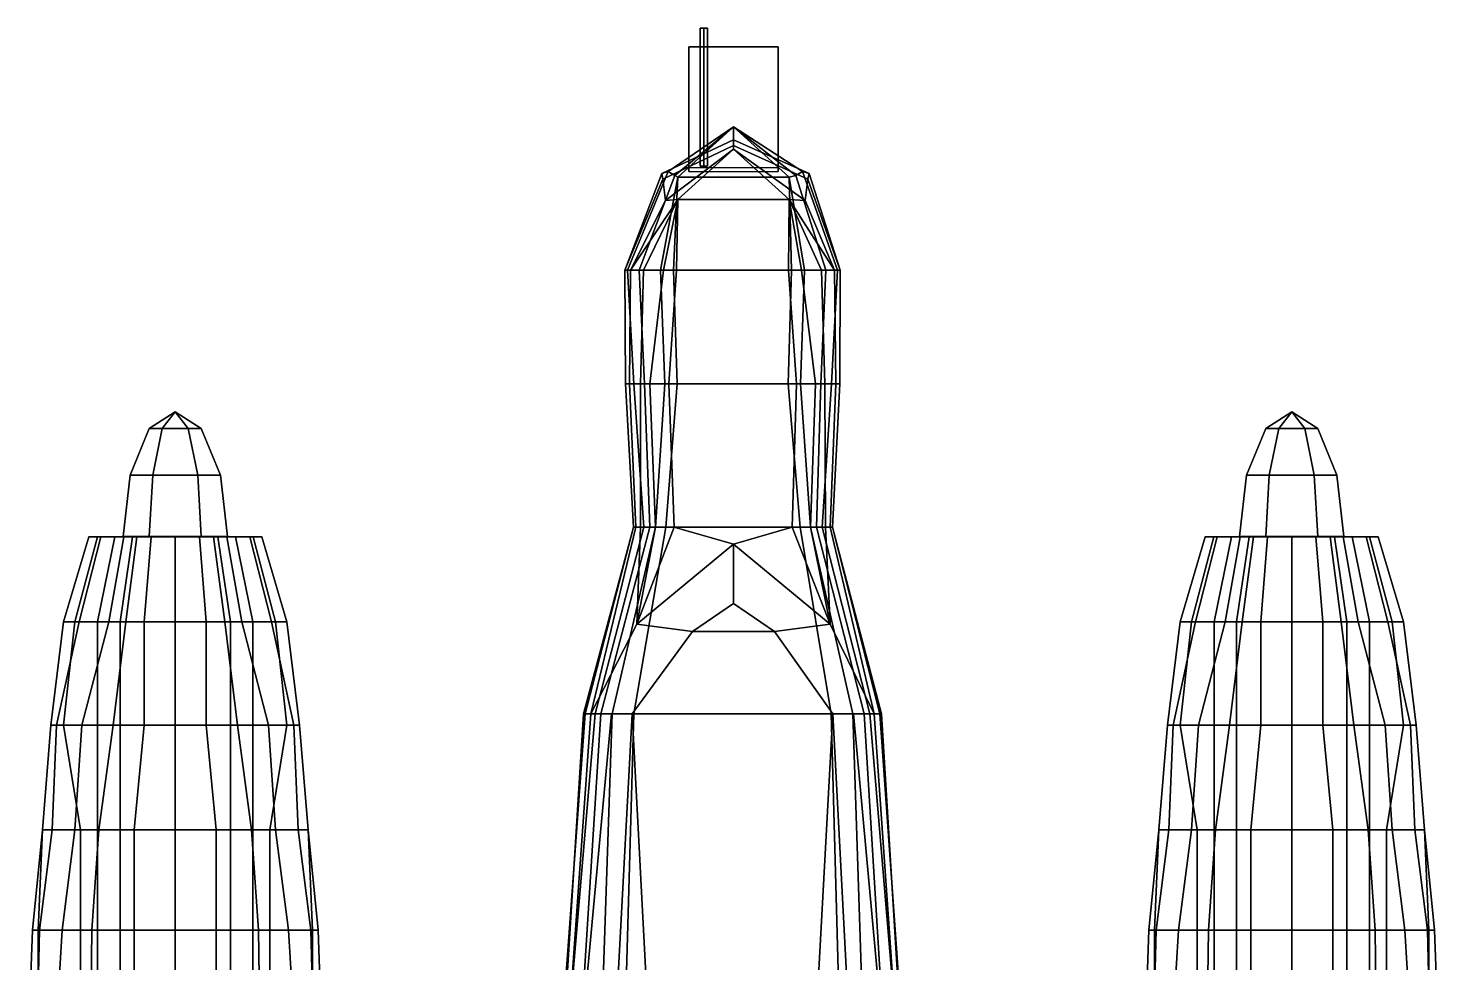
# Model space of a CAD drawing. Header units: millimetres. Extents: x -13.2 to 13.2, y -11.3 to 32.9.
# Drawn here: x -3.79 to 3.79, y 5.95 to 10.97 of the extents above; entities that cross this region are included whole.
import ezdxf

# ---------------------------------------------------------------- set-up
doc = ezdxf.new("R2010")
doc.units = ezdxf.units.MM
for name, color, linetype in [('propr', 1, 'Continuous'), ('w1', 5, 'Continuous'), ('w2', 5, 'Continuous')]:
    doc.layers.add(name, color=color, linetype=linetype)

msp = doc.modelspace()

# ---------------------------------------------------------------- linework, layer by layer
for points in [[(-0.18, 10.23, -0.09), (-0.16, 10.23, -0.07), (-0.16, 10.97, -0.07), (-0.18, 10.97, -0.09)], [(-0.16, 10.23, -0.11), (-0.18, 10.23, -0.09), (-0.18, 10.97, -0.09), (-0.16, 10.97, -0.11)], [(-0.16, 10.97, -0.07), (-0.14, 10.97, -0.09), (-0.16, 10.97, -0.11), (-0.18, 10.97, -0.09)], [(-0.16, 10.23, -0.07), (-0.14, 10.23, -0.09), (-0.14, 10.97, -0.09), (-0.16, 10.97, -0.07)], [(-0.14, 10.23, -0.09), (-0.16, 10.23, -0.11), (-0.16, 10.97, -0.11), (-0.14, 10.97, -0.09)], [(-0.24, 10.87, -1.03), (-0.24, 10.87, -1.03), (-0.24, 10.22, -1.39), (-0.24, 10.2, -0.38)], [(0.24, 10.2, -0.38), (0.24, 10.87, -1.03), (-0.24, 10.87, -1.03), (-0.24, 10.2, -0.38)], [(-0.24, 10.22, -1.39), (-0.24, 10.87, -1.03), (0.24, 10.87, -1.03), (0.24, 10.22, -1.39)], [(0.24, 10.22, -1.39), (0.24, 10.87, -1.03), (0.24, 10.87, -1.03), (0.24, 10.2, -0.38)], [(0, 10.44, -1.2), (-0.3506, 10.2, -1.2), (-0.386, 10.19, -0.64), (0, 10.37, -0.64)], [(-0.3506, 10.2, -1.2), (0, 10.44, -1.2), (0, 10.44, -1.39), (-0.3153, 10.18, -1.39)], [(-0.3, 10.17, -1.53), (-0.3153, 10.18, -1.39), (0, 10.44, -1.39)], [(0.3, 10.17, -1.53), (-0.3, 10.17, -1.53), (0, 10.44, -1.39)], [(0.3706, 10.2, -1.2), (0, 10.44, -1.2), (0, 10.37, -0.64), (0.406, 10.19, -0.64)], [(0, 10.44, -1.2), (0.3706, 10.2, -1.2), (0.3353, 10.18, -1.39), (0, 10.44, -1.39)], [(0.3353, 10.18, -1.39), (0.3, 10.17, -1.53), (0, 10.44, -1.39)], [(0, 10.37, -0.64), (-0.386, 10.19, -0.64), (-0.3789, 10.16, -0.2), (0, 10.34, -0.2)], [(-0.3648, 10.0448, 0.11), (0, 10.32, 0.11), (0, 10.34, -0.2), (-0.3789, 10.16, -0.2)], [(-0.3648, 10.0448, 0.11), (-0.3, 10.05, 0.54), (0, 10.32, 0.11), (-0.3648, 10.0448, 0.11)], [(-0.3, 10.05, 0.54), (-0.3, 10.05, 0.54), (0.3, 10.05, 0.54), (0, 10.32, 0.11)], [(0.406, 10.19, -0.64), (0, 10.37, -0.64), (0, 10.34, -0.2), (0.3989, 10.16, -0.2)], [(0, 10.32, 0.11), (0.3848, 10.0448, 0.11), (0.3989, 10.16, -0.2), (0, 10.34, -0.2)], [(0.3, 10.05, 0.54), (0.3, 10.05, 0.54), (0.3848, 10.0448, 0.11), (0, 10.32, 0.11)], [(-0.3506, 10.2, -1.2), (-0.5693, 9.67, -1.1979), (-0.5847, 9.67, -0.6418), (-0.386, 10.19, -0.64)], [(-0.386, 10.19, -0.64), (-0.5847, 9.67, -0.6418), (-0.5847, 9.67, -0.2015), (-0.3789, 10.16, -0.2)], [(-0.5539, 9.67, 0.1152), (-0.3648, 10.0448, 0.11), (-0.3789, 10.16, -0.2), (-0.5847, 9.67, -0.2015)], [(-0.5693, 9.67, -1.1979), (-0.3506, 10.2, -1.2), (-0.3153, 10.18, -1.39), (-0.5075, 9.67, -1.391)], [(-0.5075, 9.67, -1.391), (-0.3153, 10.18, -1.39), (-0.3, 10.17, -1.53), (-0.3916, 9.67, -1.5146)], [(-0.3221, 9.67, -1.53), (-0.3916, 9.67, -1.5146), (-0.3, 10.17, -1.53)], [(0.3112, 9.67, -1.53), (-0.3221, 9.67, -1.53), (-0.3, 10.17, -1.53), (0.3, 10.17, -1.53)], [(0.3353, 10.18, -1.39), (0.4966, 9.67, -1.391), (0.3808, 9.67, -1.5146), (0.3, 10.17, -1.53)], [(0.3808, 9.67, -1.5146), (0.3112, 9.67, -1.53), (0.3, 10.17, -1.53)], [(0.3706, 10.2, -1.2), (0.5584, 9.67, -1.1979), (0.4966, 9.67, -1.391), (0.3353, 10.18, -1.39)], [(0.5584, 9.67, -1.1979), (0.3706, 10.2, -1.2), (0.406, 10.19, -0.64), (0.5739, 9.67, -0.6418)], [(0.3848, 10.0448, 0.11), (0.543, 9.67, 0.1152), (0.5739, 9.67, -0.2015), (0.3989, 10.16, -0.2)], [(0.5739, 9.67, -0.6418), (0.406, 10.19, -0.64), (0.3989, 10.16, -0.2), (0.5739, 9.67, -0.2015)], [(-0.4843, 9.67, 0.4087), (-0.3, 10.05, 0.54), (-0.5539, 9.67, 0.1152), (-0.4843, 9.67, 0.4087)], [(-0.5539, 9.67, 0.1152), (-0.3, 10.05, 0.54), (-0.3648, 10.0448, 0.11), (-0.5539, 9.67, 0.1152)], [(-0.3762, 9.67, 0.5091), (-0.3, 10.05, 0.54), (-0.4843, 9.67, 0.4087), (-0.3762, 9.67, 0.5091)], [(-0.3067, 9.67, 0.54), (-0.3, 10.05, 0.54), (-0.3762, 9.67, 0.5091), (-0.3067, 9.67, 0.54)], [(0.3, 10.05, 0.54), (-0.3, 10.05, 0.54), (-0.3067, 9.67, 0.54), (0.2958, 9.67, 0.54)], [(0.3653, 9.67, 0.5091), (0.3, 10.05, 0.54), (0.2958, 9.67, 0.54), (0.3653, 9.67, 0.5091)], [(0.4734, 9.67, 0.4087), (0.3, 10.05, 0.54), (0.3653, 9.67, 0.5091), (0.4734, 9.67, 0.4087)], [(0.543, 9.67, 0.1152), (0.3, 10.05, 0.54), (0.4734, 9.67, 0.4087), (0.543, 9.67, 0.1152)], [(0.3848, 10.0448, 0.11), (0.3, 10.05, 0.54), (0.543, 9.67, 0.1152), (0.3848, 10.0448, 0.11)], [(-0.5847, 9.67, -0.6418), (-0.5693, 9.67, -1.1979), (-0.5364, 9.06, -1.1668), (-0.5802, 9.06, -0.6422)], [(-0.5847, 9.67, -0.2015), (-0.5847, 9.67, -0.6418), (-0.5802, 9.06, -0.6422), (-0.5802, 9.06, -0.2269)], [(-0.5539, 9.67, 0.1152), (-0.5847, 9.67, -0.2015), (-0.5802, 9.06, -0.2269), (-0.5583, 9.06, 0.1666)], [(-0.5693, 9.67, -1.1979), (-0.5075, 9.67, -1.391), (-0.4782, 9.06, -1.3489), (-0.5364, 9.06, -1.1668)], [(-0.4843, 9.67, 0.4087), (-0.5539, 9.67, 0.1152), (-0.5583, 9.06, 0.1666), (-0.5, 9.06, 0.4434)], [(-0.5075, 9.67, -1.391), (-0.3916, 9.67, -1.5146), (-0.3689, 9.06, -1.4655), (-0.4782, 9.06, -1.3489)], [(-0.3762, 9.67, 0.5091), (-0.4843, 9.67, 0.4087), (-0.5, 9.06, 0.4434), (-0.449, 9.06, 0.509)], [(-0.3067, 9.67, 0.54), (-0.3762, 9.67, 0.5091), (-0.449, 9.06, 0.509), (-0.347, 9.06, 0.56)], [(-0.3916, 9.67, -1.5146), (-0.3221, 9.67, -1.53), (-0.3033, 9.06, -1.4801), (-0.3689, 9.06, -1.4655)], [(0.2958, 9.67, 0.54), (-0.3067, 9.67, 0.54), (-0.347, 9.06, 0.56), (0.3379, 9.06, 0.56)], [(0.2942, 9.06, -1.4801), (-0.3033, 9.06, -1.4801), (-0.3221, 9.67, -1.53), (0.3112, 9.67, -1.53)], [(0.3597, 9.06, -1.4655), (0.2942, 9.06, -1.4801), (0.3112, 9.67, -1.53), (0.3808, 9.67, -1.5146)], [(0.3379, 9.06, 0.56), (0.4399, 9.06, 0.509), (0.3653, 9.67, 0.5091), (0.2958, 9.67, 0.54)], [(0.469, 9.06, -1.3489), (0.3597, 9.06, -1.4655), (0.3808, 9.67, -1.5146), (0.4966, 9.67, -1.391)], [(0.4399, 9.06, 0.509), (0.4909, 9.06, 0.4434), (0.4734, 9.67, 0.4087), (0.3653, 9.67, 0.5091)], [(0.5273, 9.06, -1.1668), (0.469, 9.06, -1.3489), (0.4966, 9.67, -1.391), (0.5584, 9.67, -1.1979)], [(0.4909, 9.06, 0.4434), (0.5492, 9.06, 0.1666), (0.543, 9.67, 0.1152), (0.4734, 9.67, 0.4087)], [(0.571, 9.06, -0.6422), (0.5273, 9.06, -1.1668), (0.5584, 9.67, -1.1979), (0.5739, 9.67, -0.6418)], [(0.5492, 9.06, 0.1666), (0.571, 9.06, -0.2269), (0.5739, 9.67, -0.2015), (0.543, 9.67, 0.1152)], [(0.571, 9.06, -0.2269), (0.571, 9.06, -0.6422), (0.5739, 9.67, -0.6418), (0.5739, 9.67, -0.2015)], [(-0.5802, 9.06, -0.6422), (-0.5364, 9.06, -1.1668), (-0.4814, 8.29, -1.3193), (-0.5374, 8.29, -0.8155)], [(-0.5802, 9.06, -0.2269), (-0.5802, 9.06, -0.6422), (-0.5374, 8.29, -0.8155), (-0.5374, 8.29, -0.405)], [(-0.5583, 9.06, 0.1666), (-0.5802, 9.06, -0.2269), (-0.5374, 8.29, -0.405), (-0.5249, 8.29, 0.3166)], [(-0.5, 9.06, 0.4434), (-0.5583, 9.06, 0.1666), (-0.5249, 8.29, 0.3166), (-0.5, 8.29, 0.5094)], [(-0.5364, 9.06, -1.1668), (-0.4782, 9.06, -1.3489), (-0.4503, 8.29, -1.3628), (-0.4814, 8.29, -1.3193)], [(-0.449, 9.06, 0.509), (-0.5, 9.06, 0.4434), (-0.5, 8.29, 0.5094), (-0.4192, 8.29, 0.6089)], [(-0.4782, 9.06, -1.3489), (-0.3689, 9.06, -1.4655), (-0.4192, 8.29, -1.4002), (-0.4503, 8.29, -1.3628)], [(-0.347, 9.06, 0.56), (-0.449, 9.06, 0.509), (-0.4192, 8.29, 0.6089), (-0.3197, 8.29, 0.64)], [(-0.3689, 9.06, -1.4655), (-0.3033, 9.06, -1.4801), (-0.3632, 8.29, -1.4188), (-0.4192, 8.29, -1.4002)], [(0.3583, 8.29, -1.4188), (-0.3632, 8.29, -1.4188), (-0.3033, 9.06, -1.4801), (0.2942, 9.06, -1.4801)], [(0.3379, 9.06, 0.56), (-0.347, 9.06, 0.56), (-0.3197, 8.29, 0.64), (0.3148, 8.29, 0.64)], [(0.4143, 8.29, -1.4002), (0.3583, 8.29, -1.4188), (0.2942, 9.06, -1.4801), (0.3597, 9.06, -1.4655)], [(0.3148, 8.29, 0.64), (0.4143, 8.29, 0.6089), (0.4399, 9.06, 0.509), (0.3379, 9.06, 0.56)], [(0.4454, 8.29, -1.3628), (0.4143, 8.29, -1.4002), (0.3597, 9.06, -1.4655), (0.469, 9.06, -1.3489)], [(0.4143, 8.29, 0.6089), (0.4952, 8.29, 0.5094), (0.4909, 9.06, 0.4434), (0.4399, 9.06, 0.509)], [(0.4765, 8.29, -1.3193), (0.4454, 8.29, -1.3628), (0.469, 9.06, -1.3489), (0.5273, 9.06, -1.1668)], [(0.5325, 8.29, -0.8155), (0.4765, 8.29, -1.3193), (0.5273, 9.06, -1.1668), (0.571, 9.06, -0.6422)], [(0.4952, 8.29, 0.5094), (0.52, 8.29, 0.3166), (0.5492, 9.06, 0.1666), (0.4909, 9.06, 0.4434)], [(0.52, 8.29, 0.3166), (0.5325, 8.29, -0.405), (0.571, 9.06, -0.2269), (0.5492, 9.06, 0.1666)], [(0.5325, 8.29, -0.405), (0.5325, 8.29, -0.8155), (0.571, 9.06, -0.6422), (0.571, 9.06, -0.2269)], [(-0.5374, 8.29, -0.405), (-0.5374, 8.29, -0.8155), (-0.798, 7.2877, -0.6322), (-0.8057, 7.2877, 0.0373)], [(-0.5249, 8.29, 0.3166), (-0.5374, 8.29, -0.405), (-0.8057, 7.2877, 0.0373), (-0.7672, 7.2877, 0.6221)], [(-0.5374, 8.29, -0.8155), (-0.4814, 8.29, -1.3193), (-0.7441, 7.2877, -1.1246), (-0.798, 7.2877, -0.6322)], [(-0.5, 8.29, 0.5094), (-0.5249, 8.29, 0.3166), (-0.7672, 7.2877, 0.6221), (-0.52, 7.77, 0.65)], [(-0.4814, 8.29, -1.3193), (-0.4503, 8.29, -1.3628), (-0.7133, 7.2877, -1.217), (-0.7441, 7.2877, -1.1246)], [(-0.4503, 8.29, -1.3628), (-0.4192, 8.29, -1.4002), (-0.6518, 7.2877, -1.2939), (-0.7133, 7.2877, -1.217)], [(-0.4192, 8.29, -1.4002), (-0.3632, 8.29, -1.4188), (-0.5363, 7.2877, -1.3401), (-0.6518, 7.2877, -1.2939)], [(0.5256, 7.2877, -1.3401), (-0.5363, 7.2877, -1.3401), (-0.3632, 8.29, -1.4188), (0.3583, 8.29, -1.4188)], [(0, 8.2, 0.65), (-0.3197, 8.29, 0.64), (-0.52, 7.77, 0.65)], [(-0.3197, 8.29, 0.64), (-0.4192, 8.29, 0.6089), (-0.52, 7.77, 0.65)], [(-0.4192, 8.29, 0.6089), (-0.5, 8.29, 0.5094), (-0.52, 7.77, 0.65)], [(0.3148, 8.29, 0.64), (-0.3197, 8.29, 0.64), (0, 8.2, 0.65)], [(0.3148, 8.29, 0.64), (0, 8.2, 0.65), (0.52, 7.77, 0.65)], [(0.4143, 8.29, 0.6089), (0.3148, 8.29, 0.64), (0.52, 7.77, 0.65)], [(0.641, 7.2877, -1.2939), (0.5256, 7.2877, -1.3401), (0.3583, 8.29, -1.4188), (0.4143, 8.29, -1.4002)], [(0.7025, 7.2877, -1.217), (0.641, 7.2877, -1.2939), (0.4143, 8.29, -1.4002), (0.4454, 8.29, -1.3628)], [(0.4952, 8.29, 0.5094), (0.4143, 8.29, 0.6089), (0.52, 7.77, 0.65)], [(0.7333, 7.2877, -1.1246), (0.7025, 7.2877, -1.217), (0.4454, 8.29, -1.3628), (0.4765, 8.29, -1.3193)], [(0.7872, 7.2877, -0.6322), (0.7333, 7.2877, -1.1246), (0.4765, 8.29, -1.3193), (0.5325, 8.29, -0.8155)], [(0.52, 7.77, 0.65), (0.7564, 7.2877, 0.6221), (0.52, 8.29, 0.3166), (0.4952, 8.29, 0.5094)], [(0.7564, 7.2877, 0.6221), (0.7949, 7.2877, 0.0373), (0.5325, 8.29, -0.405), (0.52, 8.29, 0.3166)], [(0.7564, 7.2877, 0.6221), (0.52, 8.29, 0.3166), (0.7564, 7.2877, 0.6221)], [(0.7949, 7.2877, 0.0373), (0.7872, 7.2877, -0.6322), (0.5325, 8.29, -0.8155), (0.5325, 8.29, -0.405)], [(0, 8.2, 0.65), (-0.52, 7.77, 0.65), (-0.22, 7.73, 1.13), (0, 7.88, 1.03)], [(0.52, 7.77, 0.65), (0, 8.2, 0.65), (0, 7.88, 1.03), (0.22, 7.73, 1.13)], [(0, 7.88, 1.03), (0, 7.88, 1.03), (-0.22, 7.73, 1.13), (0.22, 7.73, 1.13)], [(-0.544, 7.2877, 1.13), (-0.22, 7.73, 1.13), (-0.52, 7.77, 0.65), (-0.7672, 7.2877, 0.6221)], [(0.7564, 7.2877, 0.6221), (0.52, 7.77, 0.65), (0.22, 7.73, 1.13), (0.5333, 7.2877, 1.13)], [(0.22, 7.73, 1.13), (-0.22, 7.73, 1.13), (-0.544, 7.2877, 1.13), (0.5333, 7.2877, 1.13)], [(-0.798, 7.2877, -0.6322), (-0.7441, 7.2877, -1.1246), (-0.8836, 5.65, -0.9712), (-0.917, 5.65, -0.7624)], [(-0.8057, 7.2877, 0.0373), (-0.798, 7.2877, -0.6322), (-0.917, 5.65, -0.7624), (-0.9086, 5.65, 0.365)], [(-0.7672, 7.2877, 0.6221), (-0.8057, 7.2877, 0.0373), (-0.9086, 5.65, 0.365), (-0.8836, 5.65, 0.7826)], [(-0.7441, 7.2877, -1.1246), (-0.7133, 7.2877, -1.217), (-0.8167, 5.65, -1.0714), (-0.8836, 5.65, -0.9712)], [(-0.6556, 7.2877, 0.8761), (-0.7672, 7.2877, 0.6221), (-0.8836, 5.65, 0.7826), (-0.8084, 5.65, 0.9579)], [(-0.7133, 7.2877, -1.217), (-0.6518, 7.2877, -1.2939), (-0.7082, 5.65, -1.1298), (-0.8167, 5.65, -1.0714)], [(-0.544, 7.2877, 1.13), (-0.6556, 7.2877, 0.8761), (-0.8084, 5.65, 0.9579), (-0.633, 5.65, 1.0915)], [(-0.6518, 7.2877, -1.2939), (-0.5363, 7.2877, -1.3401), (-0.5829, 5.65, -1.1799), (-0.7082, 5.65, -1.1298)], [(-0.544, 7.2877, 1.13), (-0.544, 7.2877, 1.13), (-0.633, 5.65, 1.0915), (-0.4577, 5.65, 1.15)], [(0.5695, 5.65, -1.1799), (-0.5829, 5.65, -1.1799), (-0.5363, 7.2877, -1.3401), (0.5256, 7.2877, -1.3401)], [(0.5333, 7.2877, 1.13), (-0.544, 7.2877, 1.13), (-0.4577, 5.65, 1.15), (0.4443, 5.65, 1.15)], [(0.4443, 5.65, 1.15), (0.6196, 5.65, 1.0915), (0.5333, 7.2877, 1.13)], [(0.6948, 5.65, -1.1298), (0.5695, 5.65, -1.1799), (0.5256, 7.2877, -1.3401), (0.641, 7.2877, -1.2939)], [(0.6196, 5.65, 1.0915), (0.795, 5.65, 0.9579), (0.6448, 7.2877, 0.8761), (0.5333, 7.2877, 1.13)], [(0.8033, 5.65, -1.0714), (0.6948, 5.65, -1.1298), (0.641, 7.2877, -1.2939), (0.7025, 7.2877, -1.217)], [(0.795, 5.65, 0.9579), (0.8702, 5.65, 0.7826), (0.7564, 7.2877, 0.6221), (0.6448, 7.2877, 0.8761)], [(0.8702, 5.65, -0.9712), (0.8033, 5.65, -1.0714), (0.7025, 7.2877, -1.217), (0.7333, 7.2877, -1.1246)], [(0.9036, 5.65, -0.7624), (0.8702, 5.65, -0.9712), (0.7333, 7.2877, -1.1246), (0.7872, 7.2877, -0.6322)], [(0.8702, 5.65, 0.7826), (0.8952, 5.65, 0.365), (0.7949, 7.2877, 0.0373), (0.7564, 7.2877, 0.6221)], [(0.8952, 5.65, 0.365), (0.9036, 5.65, -0.7624), (0.7872, 7.2877, -0.6322), (0.7949, 7.2877, 0.0373)]]:
    msp.add_3dface(points)
at = {"layer": 'propr'}
for points in [[(-3, 8.91, -0.4), (-3.14, 8.82, -0.4), (-3.07, 8.82, -0.2788), (-3, 8.91, -0.4)], [(-3, 8.91, -0.4), (-3.07, 8.82, -0.5212), (-3.14, 8.82, -0.4), (-3, 8.91, -0.4)], [(-3, 8.91, -0.4), (-3.07, 8.82, -0.2788), (-2.93, 8.82, -0.2788), (-3, 8.91, -0.4)], [(-3, 8.91, -0.4), (-2.93, 8.82, -0.5212), (-3.07, 8.82, -0.5212), (-3, 8.91, -0.4)], [(-3, 8.91, -0.4), (-2.93, 8.82, -0.2788), (-2.86, 8.82, -0.4), (-3, 8.91, -0.4)], [(-3, 8.91, -0.4), (-2.86, 8.82, -0.4), (-2.93, 8.82, -0.5212), (-3, 8.91, -0.4)], [(3, 8.91, -0.4), (2.93, 8.82, -0.5212), (2.86, 8.82, -0.4), (3, 8.91, -0.4)], [(3, 8.91, -0.4), (2.86, 8.82, -0.4), (2.93, 8.82, -0.2788), (3, 8.91, -0.4)], [(3, 8.91, -0.4), (3.07, 8.82, -0.5212), (2.93, 8.82, -0.5212), (3, 8.91, -0.4)], [(3, 8.91, -0.4), (2.93, 8.82, -0.2788), (3.07, 8.82, -0.2788), (3, 8.91, -0.4)], [(3, 8.91, -0.4), (3.14, 8.82, -0.4), (3.07, 8.82, -0.5212), (3, 8.91, -0.4)], [(3, 8.91, -0.4), (3.07, 8.82, -0.2788), (3.14, 8.82, -0.4), (3, 8.91, -0.4)], [(-3.14, 8.82, -0.4), (-3.2425, 8.57, -0.4), (-3.1212, 8.57, -0.19), (-3.07, 8.82, -0.2788)], [(-3.07, 8.82, -0.5212), (-3.1212, 8.57, -0.61), (-3.2425, 8.57, -0.4), (-3.14, 8.82, -0.4)], [(-3.07, 8.82, -0.2788), (-3.1212, 8.57, -0.19), (-2.8788, 8.57, -0.19), (-2.93, 8.82, -0.2788)], [(-2.93, 8.82, -0.5212), (-2.8788, 8.57, -0.61), (-3.1212, 8.57, -0.61), (-3.07, 8.82, -0.5212)], [(-2.93, 8.82, -0.2788), (-2.8788, 8.57, -0.19), (-2.7575, 8.57, -0.4), (-2.86, 8.82, -0.4)], [(-2.86, 8.82, -0.4), (-2.7575, 8.57, -0.4), (-2.8788, 8.57, -0.61), (-2.93, 8.82, -0.5212)], [(2.93, 8.82, -0.5212), (2.8788, 8.57, -0.61), (2.7575, 8.57, -0.4), (2.86, 8.82, -0.4)], [(2.86, 8.82, -0.4), (2.7575, 8.57, -0.4), (2.8788, 8.57, -0.19), (2.93, 8.82, -0.2788)], [(3.07, 8.82, -0.5212), (3.1212, 8.57, -0.61), (2.8788, 8.57, -0.61), (2.93, 8.82, -0.5212)], [(2.93, 8.82, -0.2788), (2.8788, 8.57, -0.19), (3.1212, 8.57, -0.19), (3.07, 8.82, -0.2788)], [(3.14, 8.82, -0.4), (3.2425, 8.57, -0.4), (3.1212, 8.57, -0.61), (3.07, 8.82, -0.5212)], [(3.07, 8.82, -0.2788), (3.1212, 8.57, -0.19), (3.2425, 8.57, -0.4), (3.14, 8.82, -0.4)], [(-3.2425, 8.57, -0.4), (-3.28, 8.24, -0.4), (-3.14, 8.24, -0.1575), (-3.1212, 8.57, -0.19)], [(-3.1212, 8.57, -0.61), (-3.14, 8.24, -0.6425), (-3.28, 8.24, -0.4), (-3.2425, 8.57, -0.4)], [(-3.1212, 8.57, -0.19), (-3.14, 8.24, -0.1575), (-2.86, 8.24, -0.1575), (-2.8788, 8.57, -0.19)], [(-2.8788, 8.57, -0.61), (-2.86, 8.24, -0.6425), (-3.14, 8.24, -0.6425), (-3.1212, 8.57, -0.61)], [(-2.8788, 8.57, -0.19), (-2.86, 8.24, -0.1575), (-2.72, 8.24, -0.4), (-2.7575, 8.57, -0.4)], [(-2.7575, 8.57, -0.4), (-2.72, 8.24, -0.4), (-2.86, 8.24, -0.6425), (-2.8788, 8.57, -0.61)], [(2.8788, 8.57, -0.61), (2.86, 8.24, -0.6425), (2.72, 8.24, -0.4), (2.7575, 8.57, -0.4)], [(2.7575, 8.57, -0.4), (2.72, 8.24, -0.4), (2.86, 8.24, -0.1575), (2.8788, 8.57, -0.19)], [(3.1212, 8.57, -0.61), (3.14, 8.24, -0.6425), (2.86, 8.24, -0.6425), (2.8788, 8.57, -0.61)], [(2.8788, 8.57, -0.19), (2.86, 8.24, -0.1575), (3.14, 8.24, -0.1575), (3.1212, 8.57, -0.19)], [(3.2425, 8.57, -0.4), (3.28, 8.24, -0.4), (3.14, 8.24, -0.6425), (3.1212, 8.57, -0.61)], [(3.1212, 8.57, -0.19), (3.14, 8.24, -0.1575), (3.28, 8.24, -0.4), (3.2425, 8.57, -0.4)]]:
    msp.add_3dface(points, dxfattribs=at)
at = {"layer": 'w1'}
for points in [[(2.4606, 7.7821, -0.9958), (2.3998, 7.7821, -0.8819), (2.5349, 8.2379, -0.8824), (2.582, 8.2379, -0.9708)], [(2.3998, 7.7821, -0.7679), (2.4834, 7.7821, -0.464), (2.5996, 8.2379, -0.5586), (2.5349, 8.2379, -0.7941)], [(2.3998, 7.7821, -0.8819), (2.3998, 7.7821, -0.7679), (2.5349, 8.2379, -0.7941), (2.5349, 8.2379, -0.8824)], [(2.5822, 7.7821, -1.3301), (2.4606, 7.7821, -0.9958), (2.582, 8.2379, -0.9708), (2.6762, 8.2379, -1.0591)], [(2.4834, 7.7821, -0.464), (2.6429, 7.7821, -0.1222), (2.7233, 8.2379, -0.2937), (2.5996, 8.2379, -0.5586)], [(2.5349, 8.2379, -0.7941), (2.5996, 8.2379, -0.5586), (3.4004, 8.2379, -0.5586), (3.4651, 8.2379, -0.7941)], [(2.5349, 8.2379, -0.8824), (2.5349, 8.2379, -0.7941), (3.4651, 8.2379, -0.7941), (3.4651, 8.2379, -0.8824)], [(2.582, 8.2379, -0.9708), (2.5349, 8.2379, -0.8824), (3.4651, 8.2379, -0.8824), (3.418, 8.2379, -0.9708)], [(2.6762, 8.2379, -1.0591), (2.582, 8.2379, -0.9708), (3.418, 8.2379, -0.9708), (3.3238, 8.2379, -1.0591)], [(2.7037, 7.7821, -1.3985), (2.5822, 7.7821, -1.3301), (2.6762, 8.2379, -1.0591), (2.7704, 8.2379, -1.1003)], [(2.5996, 8.2379, -0.5586), (2.7233, 8.2379, -0.2937), (3.2767, 8.2379, -0.2937), (3.4004, 8.2379, -0.5586)], [(2.6429, 7.7821, -0.1222), (2.7341, 7.7821, -0.0006), (2.7939, 8.2379, -0.1995), (2.7233, 8.2379, -0.2937)], [(2.7704, 8.2379, -1.1003), (2.6762, 8.2379, -1.0591), (3.3238, 8.2379, -1.0591), (3.2296, 8.2379, -1.1003)], [(3, 7.7821, -1.4289), (2.7037, 7.7821, -1.3985), (2.7704, 8.2379, -1.1003), (3, 8.2379, -1.1238)], [(2.7233, 8.2379, -0.2937), (2.7939, 8.2379, -0.1995), (3.2061, 8.2379, -0.1995), (3.2767, 8.2379, -0.2937)], [(2.8705, 8.2379, -0.1583), (2.7939, 8.2379, -0.1995), (2.7341, 7.7821, -0.0006), (2.8329, 7.7821, 0.0526)], [(3, 8.2379, -1.1238), (2.7704, 8.2379, -1.1003), (3.2296, 8.2379, -1.1003), (3, 8.2379, -1.1238)], [(2.7939, 8.2379, -0.1995), (2.8705, 8.2379, -0.1583), (3.1295, 8.2379, -0.1583), (3.2061, 8.2379, -0.1995)], [(3, 8.2379, -0.1288), (2.8705, 8.2379, -0.1583), (2.8329, 7.7821, 0.0526), (3, 7.7821, 0.0905)], [(2.8705, 8.2379, -0.1583), (3, 8.2379, -0.1288), (3, 8.2379, -0.1288), (3.1295, 8.2379, -0.1583)], [(3, 8.2379, -1.1238), (3.2296, 8.2379, -1.1003), (3.2963, 7.7821, -1.3985), (3, 7.7821, -1.4289)], [(3, 7.7821, 0.0905), (3.1671, 7.7821, 0.0526), (3.1295, 8.2379, -0.1583), (3, 8.2379, -0.1288)], [(3.1671, 7.7821, 0.0526), (3.2659, 7.7821, -0.0006), (3.2061, 8.2379, -0.1995), (3.1295, 8.2379, -0.1583)], [(3.2767, 8.2379, -0.2937), (3.2061, 8.2379, -0.1995), (3.2659, 7.7821, -0.0006), (3.3571, 7.7821, -0.1222)], [(3.2296, 8.2379, -1.1003), (3.3238, 8.2379, -1.0591), (3.4178, 7.7821, -1.3301), (3.2963, 7.7821, -1.3985)], [(3.4004, 8.2379, -0.5586), (3.2767, 8.2379, -0.2937), (3.3571, 7.7821, -0.1222), (3.5166, 7.7821, -0.464)], [(3.3238, 8.2379, -1.0591), (3.418, 8.2379, -0.9708), (3.5394, 7.7821, -0.9958), (3.4178, 7.7821, -1.3301)], [(3.4651, 8.2379, -0.7941), (3.4004, 8.2379, -0.5586), (3.5166, 7.7821, -0.464), (3.6002, 7.7821, -0.7679)], [(3.418, 8.2379, -0.9708), (3.4651, 8.2379, -0.8824), (3.6002, 7.7821, -0.8819), (3.5394, 7.7821, -0.9958)], [(3.4651, 8.2379, -0.8824), (3.4651, 8.2379, -0.7941), (3.6002, 7.7821, -0.7679), (3.6002, 7.7821, -0.8819)], [(2.3998, 7.2275, -1.1098), (2.3315, 7.2275, -0.9351), (2.3998, 7.7821, -0.8819), (2.4606, 7.7821, -0.9958)], [(2.3315, 7.2275, -0.9351), (2.3315, 7.2275, -0.5704), (2.3998, 7.7821, -0.7679), (2.3998, 7.7821, -0.8819)], [(2.3315, 7.2275, -0.5704), (2.3619, 7.2275, -0.3273), (2.4834, 7.7821, -0.464), (2.3998, 7.7821, -0.7679)], [(2.3619, 7.2275, -0.3273), (2.4986, 7.2275, -0.0234), (2.6429, 7.7821, -0.1222), (2.4834, 7.7821, -0.464)], [(2.5822, 7.2275, -1.3529), (2.3998, 7.2275, -1.1098), (2.4606, 7.7821, -0.9958), (2.5822, 7.7821, -1.3301)], [(2.4986, 7.2275, -0.0234), (2.6657, 7.2275, 0.1513), (2.7341, 7.7821, -0.0006), (2.6429, 7.7821, -0.1222)], [(2.7037, 7.2275, -1.3833), (2.5822, 7.2275, -1.3529), (2.5822, 7.7821, -1.3301), (2.7037, 7.7821, -1.3985)], [(2.8329, 7.7821, 0.0526), (2.7341, 7.7821, -0.0006), (2.6657, 7.2275, 0.1513), (2.8329, 7.2275, 0.2349)], [(3, 7.2275, -1.3985), (2.7037, 7.2275, -1.3833), (2.7037, 7.7821, -1.3985), (3, 7.7821, -1.4289)], [(3, 7.7821, 0.0905), (2.8329, 7.7821, 0.0526), (2.8329, 7.2275, 0.2349), (3, 7.2275, 0.2577)], [(3, 7.2275, 0.2577), (3.1671, 7.2275, 0.2349), (3.1671, 7.7821, 0.0526), (3, 7.7821, 0.0905)], [(3, 7.7821, -1.4289), (3.2963, 7.7821, -1.3985), (3.2963, 7.2275, -1.3833), (3, 7.2275, -1.3985)], [(3.1671, 7.2275, 0.2349), (3.3343, 7.2275, 0.1513), (3.2659, 7.7821, -0.0006), (3.1671, 7.7821, 0.0526)], [(3.3571, 7.7821, -0.1222), (3.2659, 7.7821, -0.0006), (3.3343, 7.2275, 0.1513), (3.5014, 7.2275, -0.0234)], [(3.2963, 7.7821, -1.3985), (3.4178, 7.7821, -1.3301), (3.4178, 7.2275, -1.3529), (3.2963, 7.2275, -1.3833)], [(3.5166, 7.7821, -0.464), (3.3571, 7.7821, -0.1222), (3.5014, 7.2275, -0.0234), (3.6381, 7.2275, -0.3273)], [(3.4178, 7.7821, -1.3301), (3.5394, 7.7821, -0.9958), (3.6002, 7.2275, -1.1098), (3.4178, 7.2275, -1.3529)], [(3.6002, 7.7821, -0.7679), (3.5166, 7.7821, -0.464), (3.6381, 7.2275, -0.3273), (3.6685, 7.2275, -0.5704)], [(3.5394, 7.7821, -0.9958), (3.6002, 7.7821, -0.8819), (3.6685, 7.2275, -0.9351), (3.6002, 7.2275, -1.1098)], [(3.6002, 7.7821, -0.8819), (3.6002, 7.7821, -0.7679), (3.6685, 7.2275, -0.5704), (3.6685, 7.2275, -0.9351)], [(2.491, 6.6653, -1.3225), (2.2859, 6.6653, -1.0186), (2.3315, 7.2275, -0.9351), (2.3998, 7.2275, -1.1098)], [(2.2859, 6.6653, -1.0186), (2.2859, 6.6653, -0.654), (2.3315, 7.2275, -0.5704), (2.3315, 7.2275, -0.9351)], [(2.2859, 6.6653, -0.654), (2.3391, 6.6653, -0.3121), (2.3619, 7.2275, -0.3273), (2.3315, 7.2275, -0.5704)], [(2.3391, 6.6653, -0.3121), (2.4606, 6.6653, 0.0298), (2.4986, 7.2275, -0.0234), (2.3619, 7.2275, -0.3273)], [(2.5822, 6.6653, -1.3681), (2.491, 6.6653, -1.3225), (2.3998, 7.2275, -1.1098), (2.5822, 7.2275, -1.3529)], [(2.4606, 6.6653, 0.0298), (2.5898, 6.6653, 0.1969), (2.6657, 7.2275, 0.1513), (2.4986, 7.2275, -0.0234)], [(2.7037, 6.6653, -1.3985), (2.5822, 6.6653, -1.3681), (2.5822, 7.2275, -1.3529), (2.7037, 7.2275, -1.3833)], [(2.8329, 7.2275, 0.2349), (2.6657, 7.2275, 0.1513), (2.5898, 6.6653, 0.1969), (2.7797, 6.6653, 0.3109)], [(3, 6.6653, -1.4213), (2.7037, 6.6653, -1.3985), (2.7037, 7.2275, -1.3833), (3, 7.2275, -1.3985)], [(3, 7.2275, 0.2577), (2.8329, 7.2275, 0.2349), (2.7797, 6.6653, 0.3109), (3, 6.6653, 0.3564)], [(3, 7.2275, -1.3985), (3.2963, 7.2275, -1.3833), (3.2963, 6.6653, -1.3985), (3, 6.6653, -1.4213)], [(3, 6.6653, 0.3564), (3.2203, 6.6653, 0.3109), (3.1671, 7.2275, 0.2349), (3, 7.2275, 0.2577)], [(3.2203, 6.6653, 0.3109), (3.4102, 6.6653, 0.1969), (3.3343, 7.2275, 0.1513), (3.1671, 7.2275, 0.2349)], [(3.2963, 7.2275, -1.3833), (3.4178, 7.2275, -1.3529), (3.4178, 6.6653, -1.3681), (3.2963, 6.6653, -1.3985)], [(3.5014, 7.2275, -0.0234), (3.3343, 7.2275, 0.1513), (3.4102, 6.6653, 0.1969), (3.5394, 6.6653, 0.0298)], [(3.4178, 7.2275, -1.3529), (3.6002, 7.2275, -1.1098), (3.509, 6.6653, -1.3225), (3.4178, 6.6653, -1.3681)], [(3.6381, 7.2275, -0.3273), (3.5014, 7.2275, -0.0234), (3.5394, 6.6653, 0.0298), (3.6609, 6.6653, -0.3121)], [(3.6002, 7.2275, -1.1098), (3.6685, 7.2275, -0.9351), (3.7141, 6.6653, -1.0186), (3.509, 6.6653, -1.3225)], [(3.6685, 7.2275, -0.5704), (3.6381, 7.2275, -0.3273), (3.6609, 6.6653, -0.3121), (3.7141, 6.6653, -0.654)], [(3.6685, 7.2275, -0.9351), (3.6685, 7.2275, -0.5704), (3.7141, 6.6653, -0.654), (3.7141, 6.6653, -1.0186)], [(2.2631, 6.1259, -1.0338), (2.2327, 6.1259, -0.6692), (2.2859, 6.6653, -0.654), (2.2859, 6.6653, -1.0186)], [(2.2327, 6.1259, -0.6692), (2.2707, 6.1259, -0.3273), (2.3391, 6.6653, -0.3121), (2.2859, 6.6653, -0.654)], [(2.491, 6.1259, -1.3377), (2.2631, 6.1259, -1.0338), (2.2859, 6.6653, -1.0186), (2.491, 6.6653, -1.3225)], [(2.2707, 6.1259, -0.3273), (2.3922, 6.1259, 0.0146), (2.4606, 6.6653, 0.0298), (2.3391, 6.6653, -0.3121)], [(2.3922, 6.1259, 0.0146), (2.5518, 6.1259, 0.2273), (2.5898, 6.6653, 0.1969), (2.4606, 6.6653, 0.0298)], [(2.5822, 6.1259, -1.4137), (2.491, 6.1259, -1.3377), (2.491, 6.6653, -1.3225), (2.5822, 6.6653, -1.3681)], [(2.7797, 6.6653, 0.3109), (2.5898, 6.6653, 0.1969), (2.5518, 6.1259, 0.2273), (2.7797, 6.1259, 0.3716)], [(2.7037, 6.1259, -1.4517), (2.5822, 6.1259, -1.4137), (2.5822, 6.6653, -1.3681), (2.7037, 6.6653, -1.3985)], [(3, 6.1259, -1.482), (2.7037, 6.1259, -1.4517), (2.7037, 6.6653, -1.3985), (3, 6.6653, -1.4213)], [(3, 6.6653, 0.3564), (2.7797, 6.6653, 0.3109), (2.7797, 6.1259, 0.3716), (3, 6.1259, 0.4096)], [(3, 6.6653, -1.4213), (3.2963, 6.6653, -1.3985), (3.2963, 6.1259, -1.4517), (3, 6.1259, -1.482)], [(3, 6.1259, 0.4096), (3.2203, 6.1259, 0.3716), (3.2203, 6.6653, 0.3109), (3, 6.6653, 0.3564)], [(3.2203, 6.1259, 0.3716), (3.4482, 6.1259, 0.2273), (3.4102, 6.6653, 0.1969), (3.2203, 6.6653, 0.3109)], [(3.2963, 6.6653, -1.3985), (3.4178, 6.6653, -1.3681), (3.4178, 6.1259, -1.4137), (3.2963, 6.1259, -1.4517)], [(3.5394, 6.6653, 0.0298), (3.4102, 6.6653, 0.1969), (3.4482, 6.1259, 0.2273), (3.6078, 6.1259, 0.0146)], [(3.4178, 6.6653, -1.3681), (3.509, 6.6653, -1.3225), (3.509, 6.1259, -1.3377), (3.4178, 6.1259, -1.4137)], [(3.509, 6.6653, -1.3225), (3.7141, 6.6653, -1.0186), (3.7369, 6.1259, -1.0338), (3.509, 6.1259, -1.3377)], [(3.6609, 6.6653, -0.3121), (3.5394, 6.6653, 0.0298), (3.6078, 6.1259, 0.0146), (3.7293, 6.1259, -0.3273)], [(3.7141, 6.6653, -0.654), (3.6609, 6.6653, -0.3121), (3.7293, 6.1259, -0.3273), (3.7673, 6.1259, -0.6692)], [(3.7141, 6.6653, -1.0186), (3.7141, 6.6653, -0.654), (3.7673, 6.1259, -0.6692), (3.7369, 6.1259, -1.0338)], [(2.2631, 5.503, -1.0718), (2.2099, 5.503, -0.7071), (2.2327, 6.1259, -0.6692), (2.2631, 6.1259, -1.0338)], [(2.2099, 5.503, -0.7071), (2.2555, 5.503, -0.3653), (2.2707, 6.1259, -0.3273), (2.2327, 6.1259, -0.6692)], [(2.2555, 5.503, -0.3653), (2.3543, 5.503, -0.0234), (2.3922, 6.1259, 0.0146), (2.2707, 6.1259, -0.3273)], [(2.491, 5.503, -1.3757), (2.2631, 5.503, -1.0718), (2.2631, 6.1259, -1.0338), (2.491, 6.1259, -1.3377)], [(2.3543, 5.503, -0.0234), (2.5442, 5.503, 0.2501), (2.5518, 6.1259, 0.2273), (2.3922, 6.1259, 0.0146)], [(2.5822, 5.503, -1.4517), (2.491, 5.503, -1.3757), (2.491, 6.1259, -1.3377), (2.5822, 6.1259, -1.4137)], [(2.7797, 6.1259, 0.3716), (2.5518, 6.1259, 0.2273), (2.5442, 5.503, 0.2501), (2.7797, 5.503, 0.4096)], [(2.7037, 5.503, -1.4896), (2.5822, 5.503, -1.4517), (2.5822, 6.1259, -1.4137), (2.7037, 6.1259, -1.4517)], [(3, 5.503, -1.52), (2.7037, 5.503, -1.4896), (2.7037, 6.1259, -1.4517), (3, 6.1259, -1.482)], [(3, 6.1259, 0.4096), (2.7797, 6.1259, 0.3716), (2.7797, 5.503, 0.4096), (3, 5.503, 0.44)], [(3, 6.1259, -1.482), (3.2963, 6.1259, -1.4517), (3.2963, 5.503, -1.4896), (3, 5.503, -1.52)], [(3, 5.503, 0.44), (3.2203, 5.503, 0.4096), (3.2203, 6.1259, 0.3716), (3, 6.1259, 0.4096)], [(3.2203, 5.503, 0.4096), (3.4558, 5.503, 0.2501), (3.4482, 6.1259, 0.2273), (3.2203, 6.1259, 0.3716)], [(3.2963, 6.1259, -1.4517), (3.4178, 6.1259, -1.4137), (3.4178, 5.503, -1.4517), (3.2963, 5.503, -1.4896)], [(3.4178, 6.1259, -1.4137), (3.509, 6.1259, -1.3377), (3.509, 5.503, -1.3757), (3.4178, 5.503, -1.4517)], [(3.6078, 6.1259, 0.0146), (3.4482, 6.1259, 0.2273), (3.4558, 5.503, 0.2501), (3.6457, 5.503, -0.0234)], [(3.509, 6.1259, -1.3377), (3.7369, 6.1259, -1.0338), (3.7369, 5.503, -1.0718), (3.509, 5.503, -1.3757)], [(3.7293, 6.1259, -0.3273), (3.6078, 6.1259, 0.0146), (3.6457, 5.503, -0.0234), (3.7445, 5.503, -0.3653)], [(3.7673, 6.1259, -0.6692), (3.7293, 6.1259, -0.3273), (3.7445, 5.503, -0.3653), (3.7901, 5.503, -0.7071)], [(3.7369, 6.1259, -1.0338), (3.7673, 6.1259, -0.6692), (3.7901, 5.503, -0.7071), (3.7369, 5.503, -1.0718)]]:
    msp.add_3dface(points, dxfattribs=at)
at = {"layer": 'w2'}
for points in [[(-3.4651, 8.2379, -0.7941), (-3.4004, 8.2379, -0.5586), (-3.5166, 7.7821, -0.464), (-3.6002, 7.7821, -0.7679)], [(-3.4651, 8.2379, -0.8824), (-3.4651, 8.2379, -0.7941), (-3.6002, 7.7821, -0.7679), (-3.6002, 7.7821, -0.8819)], [(-3.418, 8.2379, -0.9708), (-3.4651, 8.2379, -0.8824), (-3.6002, 7.7821, -0.8819), (-3.5394, 7.7821, -0.9958)], [(-3.3238, 8.2379, -1.0591), (-3.418, 8.2379, -0.9708), (-3.5394, 7.7821, -0.9958), (-3.4178, 7.7821, -1.3301)], [(-3.4004, 8.2379, -0.5586), (-3.2767, 8.2379, -0.2937), (-3.3571, 7.7821, -0.1222), (-3.5166, 7.7821, -0.464)], [(-2.582, 8.2379, -0.9708), (-2.5349, 8.2379, -0.8824), (-3.4651, 8.2379, -0.8824), (-3.418, 8.2379, -0.9708)], [(-2.5349, 8.2379, -0.8824), (-2.5349, 8.2379, -0.7941), (-3.4651, 8.2379, -0.7941), (-3.4651, 8.2379, -0.8824)], [(-2.5349, 8.2379, -0.7941), (-2.5996, 8.2379, -0.5586), (-3.4004, 8.2379, -0.5586), (-3.4651, 8.2379, -0.7941)], [(-2.6762, 8.2379, -1.0591), (-2.582, 8.2379, -0.9708), (-3.418, 8.2379, -0.9708), (-3.3238, 8.2379, -1.0591)], [(-3.2296, 8.2379, -1.1003), (-3.3238, 8.2379, -1.0591), (-3.4178, 7.7821, -1.3301), (-3.2963, 7.7821, -1.3985)], [(-2.5996, 8.2379, -0.5586), (-2.7233, 8.2379, -0.2937), (-3.2767, 8.2379, -0.2937), (-3.4004, 8.2379, -0.5586)], [(-3.2767, 8.2379, -0.2937), (-3.2061, 8.2379, -0.1995), (-3.2659, 7.7821, -0.0006), (-3.3571, 7.7821, -0.1222)], [(-2.7704, 8.2379, -1.1003), (-2.6762, 8.2379, -1.0591), (-3.3238, 8.2379, -1.0591), (-3.2296, 8.2379, -1.1003)], [(-3, 8.2379, -1.1238), (-3.2296, 8.2379, -1.1003), (-3.2963, 7.7821, -1.3985), (-3, 7.7821, -1.4289)], [(-2.7233, 8.2379, -0.2937), (-2.7939, 8.2379, -0.1995), (-3.2061, 8.2379, -0.1995), (-3.2767, 8.2379, -0.2937)], [(-3.1671, 7.7821, 0.0526), (-3.2659, 7.7821, -0.0006), (-3.2061, 8.2379, -0.1995), (-3.1295, 8.2379, -0.1583)], [(-3, 8.2379, -1.1238), (-2.7704, 8.2379, -1.1003), (-3.2296, 8.2379, -1.1003), (-3, 8.2379, -1.1238)], [(-2.7939, 8.2379, -0.1995), (-2.8705, 8.2379, -0.1583), (-3.1295, 8.2379, -0.1583), (-3.2061, 8.2379, -0.1995)], [(-3, 7.7821, 0.0905), (-3.1671, 7.7821, 0.0526), (-3.1295, 8.2379, -0.1583), (-3, 8.2379, -0.1288)], [(-2.8705, 8.2379, -0.1583), (-3, 8.2379, -0.1288), (-3, 8.2379, -0.1288), (-3.1295, 8.2379, -0.1583)], [(-3, 7.7821, -1.4289), (-2.7037, 7.7821, -1.3985), (-2.7704, 8.2379, -1.1003), (-3, 8.2379, -1.1238)], [(-3, 8.2379, -0.1288), (-2.8705, 8.2379, -0.1583), (-2.8329, 7.7821, 0.0526), (-3, 7.7821, 0.0905)], [(-2.8705, 8.2379, -0.1583), (-2.7939, 8.2379, -0.1995), (-2.7341, 7.7821, -0.0006), (-2.8329, 7.7821, 0.0526)], [(-2.6429, 7.7821, -0.1222), (-2.7341, 7.7821, -0.0006), (-2.7939, 8.2379, -0.1995), (-2.7233, 8.2379, -0.2937)], [(-2.7037, 7.7821, -1.3985), (-2.5822, 7.7821, -1.3301), (-2.6762, 8.2379, -1.0591), (-2.7704, 8.2379, -1.1003)], [(-2.4834, 7.7821, -0.464), (-2.6429, 7.7821, -0.1222), (-2.7233, 8.2379, -0.2937), (-2.5996, 8.2379, -0.5586)], [(-2.5822, 7.7821, -1.3301), (-2.4606, 7.7821, -0.9958), (-2.582, 8.2379, -0.9708), (-2.6762, 8.2379, -1.0591)], [(-2.3998, 7.7821, -0.7679), (-2.4834, 7.7821, -0.464), (-2.5996, 8.2379, -0.5586), (-2.5349, 8.2379, -0.7941)], [(-2.4606, 7.7821, -0.9958), (-2.3998, 7.7821, -0.8819), (-2.5349, 8.2379, -0.8824), (-2.582, 8.2379, -0.9708)], [(-2.3998, 7.7821, -0.8819), (-2.3998, 7.7821, -0.7679), (-2.5349, 8.2379, -0.7941), (-2.5349, 8.2379, -0.8824)], [(-3.6002, 7.7821, -0.8819), (-3.6002, 7.7821, -0.7679), (-3.6685, 7.2275, -0.5704), (-3.6685, 7.2275, -0.9351)], [(-3.6002, 7.7821, -0.7679), (-3.5166, 7.7821, -0.464), (-3.6381, 7.2275, -0.3273), (-3.6685, 7.2275, -0.5704)], [(-3.5394, 7.7821, -0.9958), (-3.6002, 7.7821, -0.8819), (-3.6685, 7.2275, -0.9351), (-3.6002, 7.2275, -1.1098)], [(-3.5166, 7.7821, -0.464), (-3.3571, 7.7821, -0.1222), (-3.5014, 7.2275, -0.0234), (-3.6381, 7.2275, -0.3273)], [(-3.4178, 7.7821, -1.3301), (-3.5394, 7.7821, -0.9958), (-3.6002, 7.2275, -1.1098), (-3.4178, 7.2275, -1.3529)], [(-3.3571, 7.7821, -0.1222), (-3.2659, 7.7821, -0.0006), (-3.3343, 7.2275, 0.1513), (-3.5014, 7.2275, -0.0234)], [(-3.2963, 7.7821, -1.3985), (-3.4178, 7.7821, -1.3301), (-3.4178, 7.2275, -1.3529), (-3.2963, 7.2275, -1.3833)], [(-3.1671, 7.2275, 0.2349), (-3.3343, 7.2275, 0.1513), (-3.2659, 7.7821, -0.0006), (-3.1671, 7.7821, 0.0526)], [(-3, 7.7821, -1.4289), (-3.2963, 7.7821, -1.3985), (-3.2963, 7.2275, -1.3833), (-3, 7.2275, -1.3985)], [(-3, 7.2275, 0.2577), (-3.1671, 7.2275, 0.2349), (-3.1671, 7.7821, 0.0526), (-3, 7.7821, 0.0905)], [(-3, 7.2275, -1.3985), (-2.7037, 7.2275, -1.3833), (-2.7037, 7.7821, -1.3985), (-3, 7.7821, -1.4289)], [(-3, 7.7821, 0.0905), (-2.8329, 7.7821, 0.0526), (-2.8329, 7.2275, 0.2349), (-3, 7.2275, 0.2577)], [(-2.8329, 7.7821, 0.0526), (-2.7341, 7.7821, -0.0006), (-2.6657, 7.2275, 0.1513), (-2.8329, 7.2275, 0.2349)], [(-2.4986, 7.2275, -0.0234), (-2.6657, 7.2275, 0.1513), (-2.7341, 7.7821, -0.0006), (-2.6429, 7.7821, -0.1222)], [(-2.7037, 7.2275, -1.3833), (-2.5822, 7.2275, -1.3529), (-2.5822, 7.7821, -1.3301), (-2.7037, 7.7821, -1.3985)], [(-2.3619, 7.2275, -0.3273), (-2.4986, 7.2275, -0.0234), (-2.6429, 7.7821, -0.1222), (-2.4834, 7.7821, -0.464)], [(-2.5822, 7.2275, -1.3529), (-2.3998, 7.2275, -1.1098), (-2.4606, 7.7821, -0.9958), (-2.5822, 7.7821, -1.3301)], [(-2.3315, 7.2275, -0.5704), (-2.3619, 7.2275, -0.3273), (-2.4834, 7.7821, -0.464), (-2.3998, 7.7821, -0.7679)], [(-2.3998, 7.2275, -1.1098), (-2.3315, 7.2275, -0.9351), (-2.3998, 7.7821, -0.8819), (-2.4606, 7.7821, -0.9958)], [(-2.3315, 7.2275, -0.9351), (-2.3315, 7.2275, -0.5704), (-2.3998, 7.7821, -0.7679), (-2.3998, 7.7821, -0.8819)], [(-3.6685, 7.2275, -0.5704), (-3.6381, 7.2275, -0.3273), (-3.6609, 6.6653, -0.3121), (-3.7141, 6.6653, -0.654)], [(-3.6002, 7.2275, -1.1098), (-3.6685, 7.2275, -0.9351), (-3.7141, 6.6653, -1.0186), (-3.509, 6.6653, -1.3225)], [(-3.6685, 7.2275, -0.9351), (-3.6685, 7.2275, -0.5704), (-3.7141, 6.6653, -0.654), (-3.7141, 6.6653, -1.0186)], [(-3.6381, 7.2275, -0.3273), (-3.5014, 7.2275, -0.0234), (-3.5394, 6.6653, 0.0298), (-3.6609, 6.6653, -0.3121)], [(-3.4178, 7.2275, -1.3529), (-3.6002, 7.2275, -1.1098), (-3.509, 6.6653, -1.3225), (-3.4178, 6.6653, -1.3681)], [(-3.5014, 7.2275, -0.0234), (-3.3343, 7.2275, 0.1513), (-3.4102, 6.6653, 0.1969), (-3.5394, 6.6653, 0.0298)], [(-3.2963, 7.2275, -1.3833), (-3.4178, 7.2275, -1.3529), (-3.4178, 6.6653, -1.3681), (-3.2963, 6.6653, -1.3985)], [(-3.2203, 6.6653, 0.3109), (-3.4102, 6.6653, 0.1969), (-3.3343, 7.2275, 0.1513), (-3.1671, 7.2275, 0.2349)], [(-3, 7.2275, -1.3985), (-3.2963, 7.2275, -1.3833), (-3.2963, 6.6653, -1.3985), (-3, 6.6653, -1.4213)], [(-3, 6.6653, 0.3564), (-3.2203, 6.6653, 0.3109), (-3.1671, 7.2275, 0.2349), (-3, 7.2275, 0.2577)], [(-3, 6.6653, -1.4213), (-2.7037, 6.6653, -1.3985), (-2.7037, 7.2275, -1.3833), (-3, 7.2275, -1.3985)], [(-3, 7.2275, 0.2577), (-2.8329, 7.2275, 0.2349), (-2.7797, 6.6653, 0.3109), (-3, 6.6653, 0.3564)], [(-2.8329, 7.2275, 0.2349), (-2.6657, 7.2275, 0.1513), (-2.5898, 6.6653, 0.1969), (-2.7797, 6.6653, 0.3109)], [(-2.7037, 6.6653, -1.3985), (-2.5822, 6.6653, -1.3681), (-2.5822, 7.2275, -1.3529), (-2.7037, 7.2275, -1.3833)], [(-2.4606, 6.6653, 0.0298), (-2.5898, 6.6653, 0.1969), (-2.6657, 7.2275, 0.1513), (-2.4986, 7.2275, -0.0234)], [(-2.5822, 6.6653, -1.3681), (-2.491, 6.6653, -1.3225), (-2.3998, 7.2275, -1.1098), (-2.5822, 7.2275, -1.3529)], [(-2.3391, 6.6653, -0.3121), (-2.4606, 6.6653, 0.0298), (-2.4986, 7.2275, -0.0234), (-2.3619, 7.2275, -0.3273)], [(-2.491, 6.6653, -1.3225), (-2.2859, 6.6653, -1.0186), (-2.3315, 7.2275, -0.9351), (-2.3998, 7.2275, -1.1098)], [(-2.2859, 6.6653, -0.654), (-2.3391, 6.6653, -0.3121), (-2.3619, 7.2275, -0.3273), (-2.3315, 7.2275, -0.5704)], [(-2.2859, 6.6653, -1.0186), (-2.2859, 6.6653, -0.654), (-2.3315, 7.2275, -0.5704), (-2.3315, 7.2275, -0.9351)], [(-3.7141, 6.6653, -0.654), (-3.6609, 6.6653, -0.3121), (-3.7293, 6.1259, -0.3273), (-3.7673, 6.1259, -0.6692)], [(-3.7141, 6.6653, -1.0186), (-3.7141, 6.6653, -0.654), (-3.7673, 6.1259, -0.6692), (-3.7369, 6.1259, -1.0338)], [(-3.509, 6.6653, -1.3225), (-3.7141, 6.6653, -1.0186), (-3.7369, 6.1259, -1.0338), (-3.509, 6.1259, -1.3377)], [(-3.6609, 6.6653, -0.3121), (-3.5394, 6.6653, 0.0298), (-3.6078, 6.1259, 0.0146), (-3.7293, 6.1259, -0.3273)], [(-3.5394, 6.6653, 0.0298), (-3.4102, 6.6653, 0.1969), (-3.4482, 6.1259, 0.2273), (-3.6078, 6.1259, 0.0146)], [(-3.4178, 6.6653, -1.3681), (-3.509, 6.6653, -1.3225), (-3.509, 6.1259, -1.3377), (-3.4178, 6.1259, -1.4137)], [(-3.2203, 6.1259, 0.3716), (-3.4482, 6.1259, 0.2273), (-3.4102, 6.6653, 0.1969), (-3.2203, 6.6653, 0.3109)], [(-3.2963, 6.6653, -1.3985), (-3.4178, 6.6653, -1.3681), (-3.4178, 6.1259, -1.4137), (-3.2963, 6.1259, -1.4517)], [(-3, 6.6653, -1.4213), (-3.2963, 6.6653, -1.3985), (-3.2963, 6.1259, -1.4517), (-3, 6.1259, -1.482)], [(-3, 6.1259, 0.4096), (-3.2203, 6.1259, 0.3716), (-3.2203, 6.6653, 0.3109), (-3, 6.6653, 0.3564)], [(-3, 6.1259, -1.482), (-2.7037, 6.1259, -1.4517), (-2.7037, 6.6653, -1.3985), (-3, 6.6653, -1.4213)], [(-3, 6.6653, 0.3564), (-2.7797, 6.6653, 0.3109), (-2.7797, 6.1259, 0.3716), (-3, 6.1259, 0.4096)], [(-2.7797, 6.6653, 0.3109), (-2.5898, 6.6653, 0.1969), (-2.5518, 6.1259, 0.2273), (-2.7797, 6.1259, 0.3716)], [(-2.7037, 6.1259, -1.4517), (-2.5822, 6.1259, -1.4137), (-2.5822, 6.6653, -1.3681), (-2.7037, 6.6653, -1.3985)], [(-2.3922, 6.1259, 0.0146), (-2.5518, 6.1259, 0.2273), (-2.5898, 6.6653, 0.1969), (-2.4606, 6.6653, 0.0298)], [(-2.5822, 6.1259, -1.4137), (-2.491, 6.1259, -1.3377), (-2.491, 6.6653, -1.3225), (-2.5822, 6.6653, -1.3681)], [(-2.491, 6.1259, -1.3377), (-2.2631, 6.1259, -1.0338), (-2.2859, 6.6653, -1.0186), (-2.491, 6.6653, -1.3225)], [(-2.2707, 6.1259, -0.3273), (-2.3922, 6.1259, 0.0146), (-2.4606, 6.6653, 0.0298), (-2.3391, 6.6653, -0.3121)], [(-2.2327, 6.1259, -0.6692), (-2.2707, 6.1259, -0.3273), (-2.3391, 6.6653, -0.3121), (-2.2859, 6.6653, -0.654)], [(-2.2631, 6.1259, -1.0338), (-2.2327, 6.1259, -0.6692), (-2.2859, 6.6653, -0.654), (-2.2859, 6.6653, -1.0186)], [(-3.7673, 6.1259, -0.6692), (-3.7293, 6.1259, -0.3273), (-3.7445, 5.503, -0.3653), (-3.7901, 5.503, -0.7071)], [(-3.7369, 6.1259, -1.0338), (-3.7673, 6.1259, -0.6692), (-3.7901, 5.503, -0.7071), (-3.7369, 5.503, -1.0718)], [(-3.7293, 6.1259, -0.3273), (-3.6078, 6.1259, 0.0146), (-3.6457, 5.503, -0.0234), (-3.7445, 5.503, -0.3653)], [(-3.509, 6.1259, -1.3377), (-3.7369, 6.1259, -1.0338), (-3.7369, 5.503, -1.0718), (-3.509, 5.503, -1.3757)], [(-3.6078, 6.1259, 0.0146), (-3.4482, 6.1259, 0.2273), (-3.4558, 5.503, 0.2501), (-3.6457, 5.503, -0.0234)], [(-3.4178, 6.1259, -1.4137), (-3.509, 6.1259, -1.3377), (-3.509, 5.503, -1.3757), (-3.4178, 5.503, -1.4517)], [(-3.2203, 5.503, 0.4096), (-3.4558, 5.503, 0.2501), (-3.4482, 6.1259, 0.2273), (-3.2203, 6.1259, 0.3716)], [(-3.2963, 6.1259, -1.4517), (-3.4178, 6.1259, -1.4137), (-3.4178, 5.503, -1.4517), (-3.2963, 5.503, -1.4896)], [(-3, 6.1259, -1.482), (-3.2963, 6.1259, -1.4517), (-3.2963, 5.503, -1.4896), (-3, 5.503, -1.52)], [(-3, 5.503, 0.44), (-3.2203, 5.503, 0.4096), (-3.2203, 6.1259, 0.3716), (-3, 6.1259, 0.4096)], [(-3, 5.503, -1.52), (-2.7037, 5.503, -1.4896), (-2.7037, 6.1259, -1.4517), (-3, 6.1259, -1.482)], [(-3, 6.1259, 0.4096), (-2.7797, 6.1259, 0.3716), (-2.7797, 5.503, 0.4096), (-3, 5.503, 0.44)], [(-2.7797, 6.1259, 0.3716), (-2.5518, 6.1259, 0.2273), (-2.5442, 5.503, 0.2501), (-2.7797, 5.503, 0.4096)], [(-2.7037, 5.503, -1.4896), (-2.5822, 5.503, -1.4517), (-2.5822, 6.1259, -1.4137), (-2.7037, 6.1259, -1.4517)], [(-2.5822, 5.503, -1.4517), (-2.491, 5.503, -1.3757), (-2.491, 6.1259, -1.3377), (-2.5822, 6.1259, -1.4137)], [(-2.3543, 5.503, -0.0234), (-2.5442, 5.503, 0.2501), (-2.5518, 6.1259, 0.2273), (-2.3922, 6.1259, 0.0146)], [(-2.491, 5.503, -1.3757), (-2.2631, 5.503, -1.0718), (-2.2631, 6.1259, -1.0338), (-2.491, 6.1259, -1.3377)], [(-2.2555, 5.503, -0.3653), (-2.3543, 5.503, -0.0234), (-2.3922, 6.1259, 0.0146), (-2.2707, 6.1259, -0.3273)], [(-2.2099, 5.503, -0.7071), (-2.2555, 5.503, -0.3653), (-2.2707, 6.1259, -0.3273), (-2.2327, 6.1259, -0.6692)], [(-2.2631, 5.503, -1.0718), (-2.2099, 5.503, -0.7071), (-2.2327, 6.1259, -0.6692), (-2.2631, 6.1259, -1.0338)]]:
    msp.add_3dface(points, dxfattribs=at)

doc.saveas('drawing.dxf')
